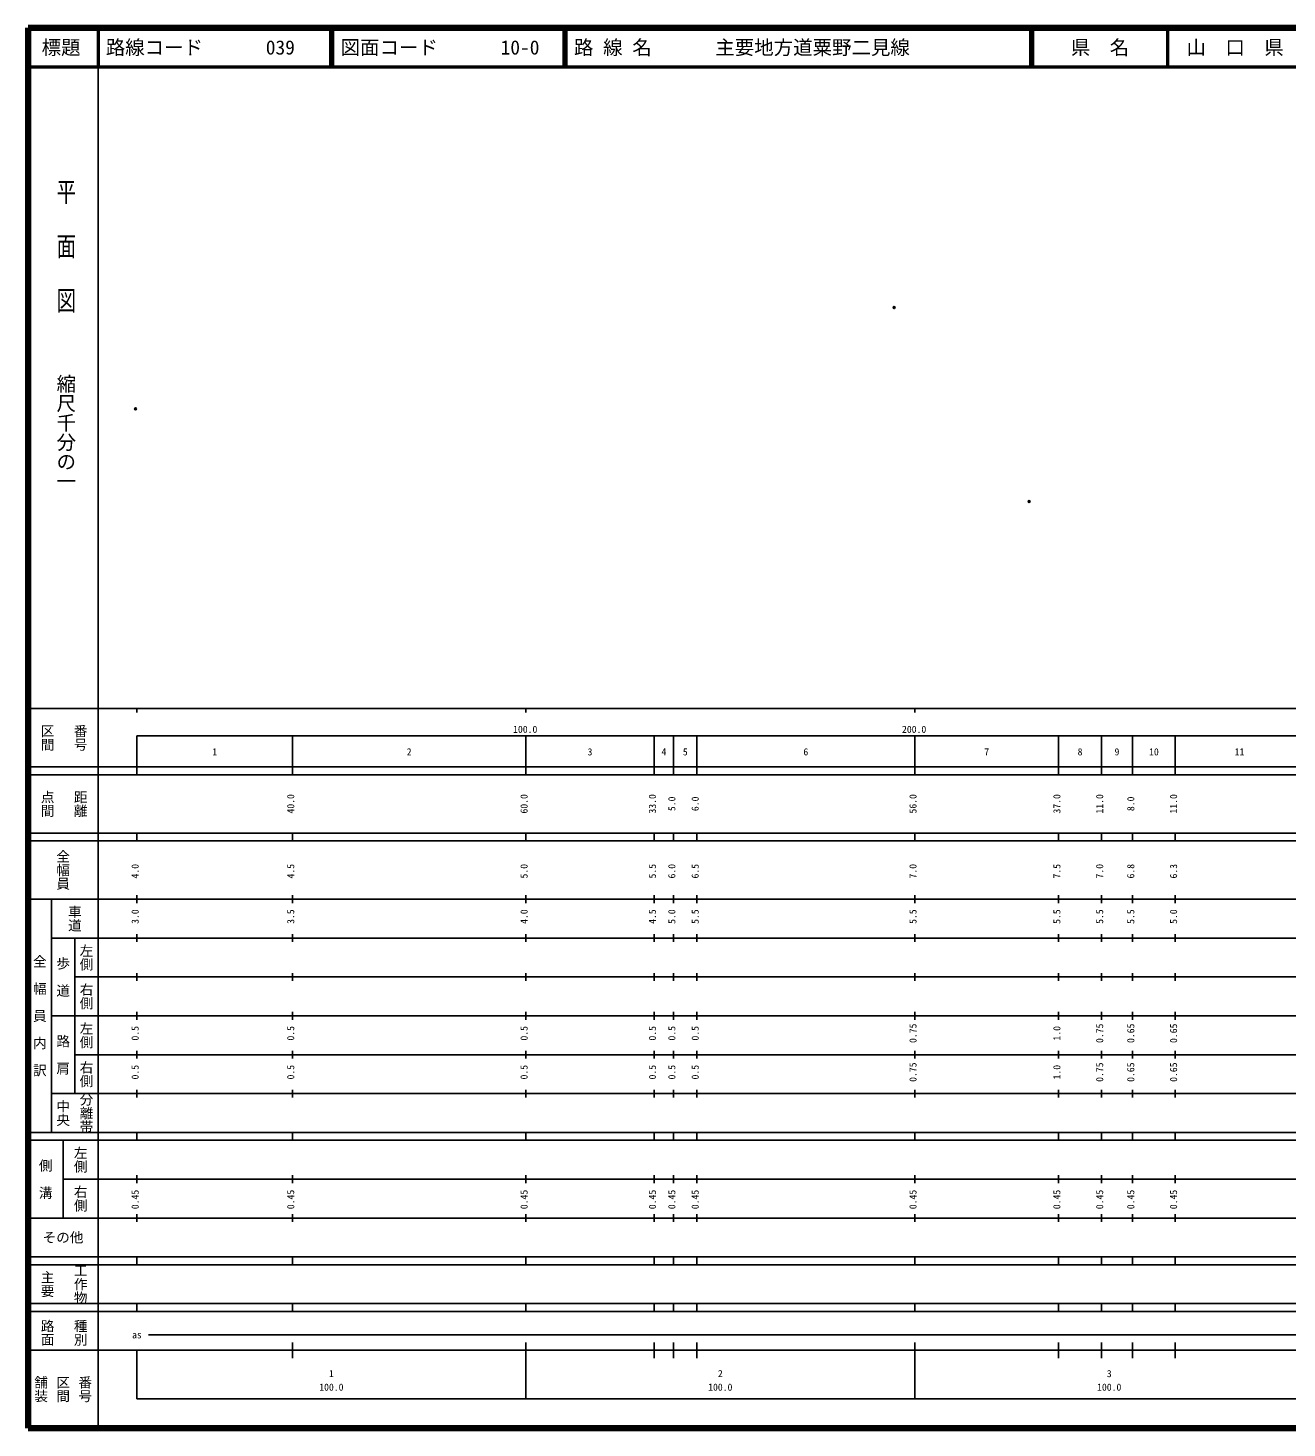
# Model space of a CAD drawing. Units: millimetres on the paper. Extents: x 40 to 680, y 20 to 380.
# Drawn here: x 40 to 363.7, y 20 to 380 of the extents above; entities that cross this region are included whole.
import ezdxf
from ezdxf.enums import TextEntityAlignment as Align

# ---------------------------------------------------------------- set-up
doc = ezdxf.new("R2010")
doc.units = ezdxf.units.MM
doc.header["$PDMODE"] = 32
doc.header["$PDSIZE"] = 0.5
doc.layers.add('M-OTRS', color=6, linetype='Continuous')
doc.layers.add('M-TTL-TXT', color=7, linetype='Continuous')
for name, color, linetype, lineweight in [('M-TTL', 2, 'Continuous', 140), ('M-TTL-BAND', 7, 'Continuous', 25), ('M-TTL-LINE', 7, 'Continuous', 50)]:
    doc.layers.add(name, color=color, linetype=linetype, lineweight=lineweight)
doc.styles.add('@ＭＳ ゴシック', font='')
doc.styles.add('ＭＳ ゴシック', font='')
doc.styles.get('@ＭＳ ゴシック').set_extended_font_data('@MS Gothic')
doc.styles.get('ＭＳ ゴシック').set_extended_font_data('MS Gothic')

msp = doc.modelspace()

# ---------------------------------------------------------------- linework, layer by layer
at = {"layer": 'M-OTRS'}
for p in [(262.693, 308.12), (67.651, 282.046), (297.407, 258.241)]:
    msp.add_point(p, dxfattribs=at)
at = {"layer": 'M-TTL'}
for p, q in [((40, 380), (40, 20)), ((680, 380), (40, 380)), ((40, 20), (680, 20))]:
    msp.add_line(p, q, dxfattribs=at)
at = {"layer": 'M-TTL-BAND'}
for p, q in [((58, 370), (58, 20)), ((40, 205), (579, 205)), ((68, 205), (68, 204)), ((168, 205), (168, 204)), ((268, 205), (268, 204)), ((68, 198), (579, 198)), ((68, 198), (68, 188)), ((108, 188), (108, 198)), ((168, 188), (168, 198)), ((201, 188), (201, 198)), ((206, 188), (206, 198)), ((212, 188), (212, 198)), ((268, 188), (268, 198)), ((305, 188), (305, 198)), ((316, 188), (316, 198)), ((324, 188), (324, 198)), ((335, 188), (335, 198)), ((40, 190), (579, 190)), ((40, 188), (579, 188)), ((40, 173), (579, 173)), ((68, 171), (68, 173)), ((108, 171), (108, 173)), ((168, 171), (168, 173)), ((201, 171), (201, 173)), ((206, 171), (206, 173)), ((212, 171), (212, 173)), ((268, 171), (268, 173)), ((305, 171), (305, 173)), ((316, 171), (316, 173)), ((324, 171), (324, 173)), ((335, 171), (335, 173)), ((40, 171), (579, 171)), ((40, 156), (579, 156)), ((46, 96), (46, 156)), ((68, 155), (68, 157)), ((108, 155), (108, 157)), ((168, 155), (168, 157)), ((201, 155), (201, 157)), ((206, 155), (206, 157)), ((212, 155), (212, 157)), ((268, 155), (268, 157)), ((305, 155), (305, 157)), ((316, 155), (316, 157)), ((324, 155), (324, 157)), ((335, 155), (335, 157)), ((46, 146), (579, 146)), ((52, 146), (52, 106)), ((68, 145), (68, 147)), ((108, 145), (108, 147)), ((168, 145), (168, 147)), ((201, 145), (201, 147)), ((206, 145), (206, 147)), ((212, 145), (212, 147)), ((268, 145), (268, 147)), ((305, 145), (305, 147)), ((316, 145), (316, 147)), ((324, 145), (324, 147)), ((335, 145), (335, 147)), ((68, 135), (68, 137)), ((108, 135), (108, 137)), ((168, 135), (168, 137)), ((201, 135), (201, 137)), ((206, 135), (206, 137)), ((212, 135), (212, 137)), ((268, 135), (268, 137)), ((305, 135), (305, 137)), ((316, 135), (316, 137)), ((324, 135), (324, 137)), ((335, 135), (335, 137)), ((52, 136), (579, 136)), ((46, 126), (579, 126)), ((68, 125), (68, 127)), ((108, 125), (108, 127)), ((168, 125), (168, 127)), ((201, 125), (201, 127)), ((206, 125), (206, 127)), ((212, 125), (212, 127)), ((268, 125), (268, 127)), ((305, 125), (305, 127)), ((316, 125), (316, 127)), ((324, 125), (324, 127)), ((335, 125), (335, 127)), ((52, 116), (579, 116)), ((68, 115), (68, 117)), ((108, 115), (108, 117)), ((168, 115), (168, 117)), ((201, 115), (201, 117)), ((206, 115), (206, 117)), ((212, 115), (212, 117)), ((268, 115), (268, 117)), ((305, 115), (305, 117)), ((316, 115), (316, 117)), ((324, 115), (324, 117)), ((335, 115), (335, 117)), ((46, 106), (579, 106)), ((68, 105), (68, 107)), ((108, 105), (108, 107)), ((168, 105), (168, 107)), ((201, 105), (201, 107)), ((206, 105), (206, 107)), ((212, 105), (212, 107)), ((268, 105), (268, 107)), ((305, 105), (305, 107)), ((316, 105), (316, 107)), ((324, 105), (324, 107)), ((335, 105), (335, 107)), ((40, 96), (579, 96)), ((40, 94), (579, 94)), ((49, 94), (49, 74)), ((68, 94), (68, 96)), ((108, 94), (108, 96)), ((168, 94), (168, 96)), ((201, 94), (201, 96)), ((206, 94), (206, 96)), ((212, 94), (212, 96)), ((268, 94), (268, 96)), ((305, 94), (305, 96)), ((316, 94), (316, 96)), ((324, 94), (324, 96)), ((335, 94), (335, 96)), ((49, 84), (579, 84)), ((68, 83), (68, 85)), ((108, 83), (108, 85)), ((168, 83), (168, 85)), ((201, 83), (201, 85)), ((206, 83), (206, 85)), ((212, 83), (212, 85)), ((268, 83), (268, 85)), ((305, 83), (305, 85)), ((316, 83), (316, 85)), ((324, 83), (324, 85)), ((335, 83), (335, 85)), ((40, 74), (579, 74)), ((68, 73), (68, 75)), ((108, 73), (108, 75)), ((168, 73), (168, 75)), ((201, 73), (201, 75)), ((206, 73), (206, 75)), ((212, 73), (212, 75)), ((268, 73), (268, 75)), ((305, 73), (305, 75)), ((316, 73), (316, 75)), ((324, 73), (324, 75)), ((335, 73), (335, 75)), ((40, 64), (579, 64)), ((40, 62), (579, 62)), ((68, 62), (68, 64)), ((108, 62), (108, 64)), ((168, 62), (168, 64)), ((201, 62), (201, 64)), ((206, 62), (206, 64)), ((212, 62), (212, 64)), ((268, 62), (268, 64)), ((305, 62), (305, 64)), ((316, 62), (316, 64)), ((324, 62), (324, 64)), ((335, 62), (335, 64)), ((40, 52), (579, 52)), ((68, 50), (68, 52)), ((108, 50), (108, 52)), ((168, 50), (168, 52)), ((201, 50), (201, 52)), ((206, 50), (206, 52)), ((212, 50), (212, 52)), ((268, 50), (268, 52)), ((305, 50), (305, 52)), ((316, 50), (316, 52)), ((324, 50), (324, 52)), ((335, 50), (335, 52)), ((40, 50), (579, 50)), ((71, 44), (565, 44)), ((40, 40), (579, 40)), ((68, 40), (68, 27.5)), ((108, 38), (108, 42)), ((168, 27.5), (168, 42)), ((201, 38), (201, 42)), ((206, 38), (206, 42)), ((212, 38), (212, 42)), ((268, 27.5), (268, 42)), ((305, 38), (305, 42)), ((316, 38), (316, 42)), ((324, 38), (324, 42)), ((335, 38), (335, 42)), ((68, 27.5), (579, 27.5))]:
    msp.add_line(p, q, dxfattribs=at)
at = {"layer": 'M-TTL-LINE'}
for p, q in [((58, 380), (58, 370)), ((117.75, 380), (117.75, 370)), ((118.25, 380), (118.25, 370)), ((177.75, 380), (177.75, 370)), ((178.25, 380), (178.25, 370)), ((297.75, 380), (297.75, 370)), ((298.25, 380), (298.25, 370)), ((333, 380), (333, 370)), ((40, 370), (680, 370))]:
    msp.add_line(p, q, dxfattribs=at)

# ---------------------------------------------------------------- texts
at = {"layer": 'M-TTL-BAND', "style": '@ＭＳ ゴシック', "width": 1.4}
msp.add_text('平  面  図', height=3.666, rotation=270, dxfattribs=at).set_placement((49.777, 306.475), align=Align.MIDDLE_RIGHT)
at = {"layer": 'M-TTL-BAND', "style": '@ＭＳ ゴシック'}
msp.add_text('縮尺千分の一', height=3.666, rotation=270, dxfattribs=at).set_placement((49.777, 261.03), align=Align.MIDDLE_RIGHT)
for s, p in [('区間', (45, 197.5)), ('番号', (53.5, 197.5)), ('点間', (45, 180.5)), ('距離', (53.5, 180.5)), ('全幅員', (49, 163.5)), ('車道', (52, 151)), ('左側', (55, 141)), ('全\u3000幅\u3000員\u3000内\u3000訳', (43, 126)), ('歩\u3000道', (49, 136)), ('右側', (55, 131)), ('左側', (55, 121)), ('路\u3000肩', (49, 116)), ('右側', (55, 111)), ('分離帯', (55, 101)), ('中央', (49, 101)), ('左側', (53.5, 89)), ('側\u3000溝', (44.5, 84)), ('右側', (53.5, 79)), ('工作物', (53.5, 57)), ('主要', (45, 57)), ('路面', (45, 44.5)), ('種別', (53.5, 44.5)), ('舗装', (43.333, 30)), ('区間', (49, 30)), ('番号', (54.667, 30))]:
    msp.add_text(s, height=2.566, rotation=270, dxfattribs=at).set_placement(p, align=Align.MIDDLE_CENTER)
at = {"layer": 'M-TTL-BAND', "style": 'ＭＳ ゴシック'}
for s, p in [('100.0', (167.844, 198.195)), ('200.0', (267.844, 198.195)), ('1', (88, 192.405)), ('2', (138, 192.405)), ('3', (184.5, 192.405)), ('4', (203.5, 192.405)), ('5', (209, 192.405)), ('6', (240, 192.405)), ('7', (286.5, 192.405)), ('8', (310.5, 192.405)), ('9', (320, 192.405)), ('10', (329.5, 192.405)), ('11', (351.5, 192.405)), ('as', (68, 42.5)), ('1', (118, 32.523)), ('2', (218, 32.523)), ('3', (318, 32.523)), ('100.0', (118, 29.033)), ('100.0', (218, 29.033)), ('100.0', (318, 29.033))]:
    msp.add_text(s, height=1.833, dxfattribs=at).set_placement(p, align=Align.BOTTOM_CENTER)
for s, p in [('40.0', (109, 180.5)), ('60.0', (169, 180.5)), ('33.0', (202, 180.5)), ('5.0', (207, 180.5)), ('6.0', (213, 180.5)), ('56.0', (269, 180.5)), ('37.0', (306, 180.5)), ('11.0', (317, 180.5)), ('8.0', (325, 180.5)), ('11.0', (336, 180.5)), ('4.0', (69, 163.174)), ('4.5', (109, 163.174)), ('5.0', (169, 163.174)), ('5.5', (202, 163.174)), ('6.0', (207, 163.174)), ('6.5', (213, 163.174)), ('7.0', (269, 163.174)), ('7.5', (306, 163.174)), ('7.0', (317, 163.174)), ('6.8', (325, 163.174)), ('6.3', (336, 163.174)), ('3.0', (69, 151.5)), ('3.5', (109, 151.5)), ('4.0', (169, 151.5)), ('4.5', (202, 151.5)), ('5.0', (207, 151.5)), ('5.5', (213, 151.5)), ('5.5', (269, 151.5)), ('5.5', (306, 151.5)), ('5.5', (317, 151.5)), ('5.5', (325, 151.5)), ('5.0', (336, 151.5)), ('0.5', (69, 121.5)), ('0.5', (109, 121.5)), ('0.5', (169, 121.5)), ('0.5', (202, 121.5)), ('0.5', (207, 121.5)), ('0.5', (213, 121.5)), ('0.75', (269, 121.5)), ('1.0', (306, 121.5)), ('0.75', (317, 121.5)), ('0.65', (325, 121.5)), ('0.65', (336, 121.5)), ('0.5', (69, 111.5)), ('0.5', (109, 111.5)), ('0.5', (169, 111.5)), ('0.5', (202, 111.5)), ('0.5', (207, 111.5)), ('0.5', (213, 111.5)), ('0.75', (269, 111.5)), ('1.0', (306, 111.5)), ('0.75', (317, 111.5)), ('0.65', (325, 111.5)), ('0.65', (336, 111.5)), ('0.45', (69, 78.764)), ('0.45', (109, 78.764)), ('0.45', (169, 78.764)), ('0.45', (202, 78.764)), ('0.45', (207, 78.764)), ('0.45', (213, 78.764)), ('0.45', (269, 78.764)), ('0.45', (306, 78.764)), ('0.45', (317, 78.764)), ('0.45', (325, 78.764)), ('0.45', (336, 78.764))]:
    msp.add_text(s, height=1.833, rotation=90, dxfattribs=at).set_placement(p, align=Align.BOTTOM_CENTER)
msp.add_text('その他', height=2.566, dxfattribs=at).set_placement((49, 69), align=Align.MIDDLE_CENTER)
at = {"layer": 'M-TTL-TXT', "style": 'ＭＳ ゴシック'}
for s, p in [('標題', (48.5, 375)), ('県\u3000名', (315.625, 375)), ('山\u3000口\u3000県', (350.375, 375))]:
    msp.add_text(s, height=3.666, dxfattribs=at).set_placement(p, align=Align.MIDDLE_CENTER)
for s, p in [('路線コード', (60, 375)), ('039', (101.142, 375)), ('図面コード', (120.38, 375)), ('10-0', (161.521, 375)), ('路 線 名', (180.38, 375)), ('主要地方道粟野二見線', (216.734, 375))]:
    msp.add_text(s, height=3.666, dxfattribs=at).set_placement(p, align=Align.MIDDLE_LEFT)

doc.saveas('drawing.dxf')
